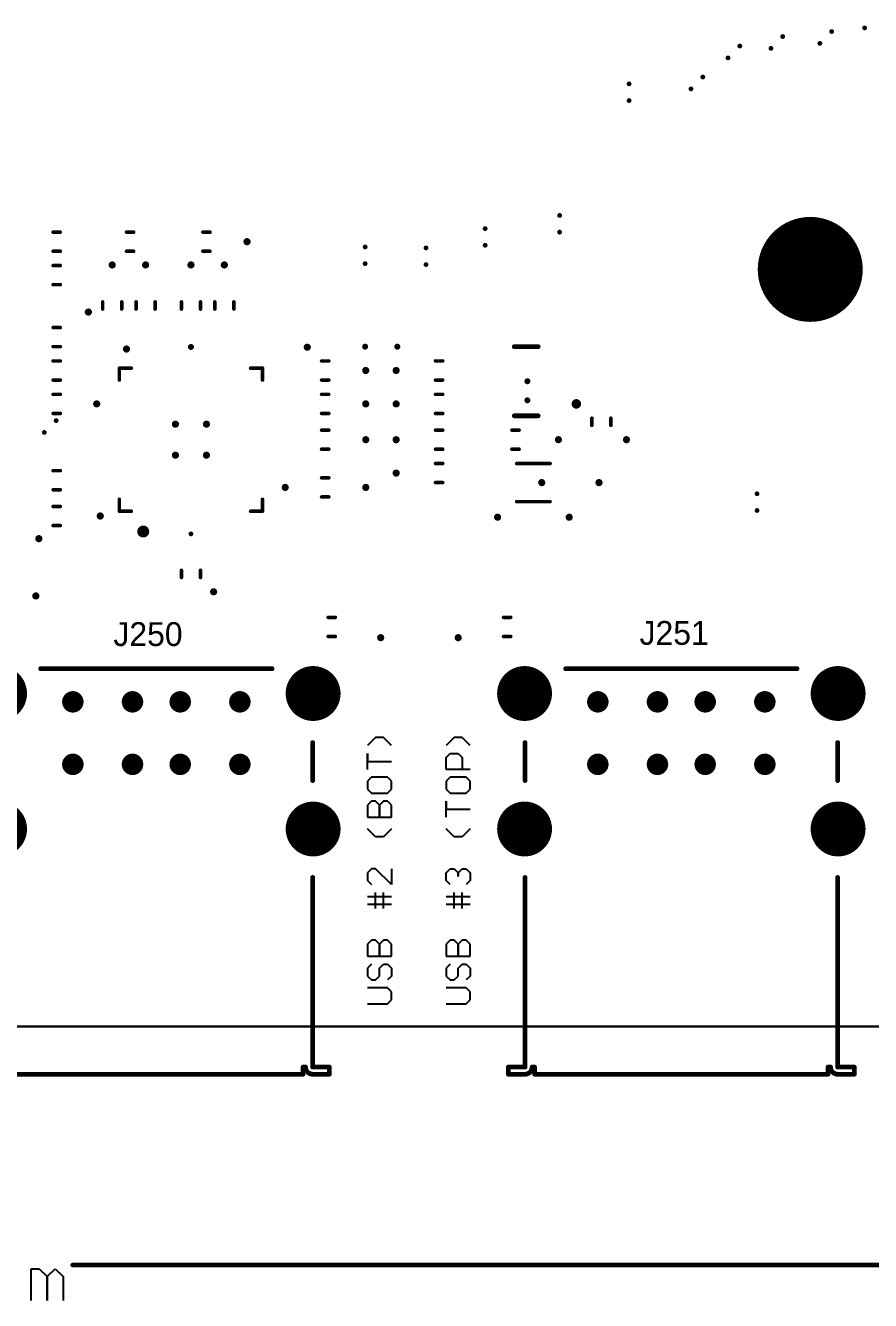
# Model space of a CAD drawing. Extents: x 0 to 113, y -12 to 101.
# Drawn here: x 55.5 to 90.9, y -11.5 to 42 of the extents above; entities that cross this region are included whole.
import ezdxf

# ---------------------------------------------------------------- set-up
doc = ezdxf.new("R2010")
doc.units = 0
doc.layers.get('0').update_dxf_attribs({"linetype": 'CONTINUOUS'})
for name, color, linetype in [('MECHANICAL1', 6, 'CONTINUOUS'), ('MECHANICAL10', 56, 'CONTINUOUS'), ('PADHOLELAYER', 156, 'CONTINUOUS'), ('TOPOVERLAY', 2, 'CONTINUOUS'), ('VIAHOLELAYER', 16, 'CONTINUOUS')]:
    doc.layers.add(name, color=color, linetype=linetype)

# ---------------------------------------------------------------- blocks, each defined once
blk = doc.blocks.new('PKG_SOT23_6_72')
at = {"layer": 'TOPOVERLAY', "const_width": 0.2}
for points in [[(-1.45, 0.5), (-1.45, -0.5)], [(1.45, 0.5), (1.45, -0.5)]]:
    blk.add_lwpolyline(points, dxfattribs=at)
at = {"layer": 'TOPOVERLAY'}
for points, const_width in [([(-1.5, 0.5, 1), (-1.4, 0.5, 1)], 0.1), ([(1.4, 0.5, 1), (1.5, 0.5, 1)], 0.1), ([(-1.5, -0.5, 1), (-1.4, -0.5, 1)], 0.1), ([(1.4, -0.5, 1), (1.5, -0.5, 1)], 0.1), ([(-0.85, -2.1, 1), (-1.05, -2.1, 1)], 0.2), ([(-1.1, -2.1, 1), (-1, -2.1, 1)], 0.1), ([(-0.9, -2.1, 1), (-0.8, -2.1, 1)], 0.1)]:
    blk.add_lwpolyline(points, format="xyb", close=True, dxfattribs=dict(at, const_width=const_width))
blk = doc.blocks.new('RES_0603_R_120')
at = {"layer": 'TOPOVERLAY', "const_width": 0.15}
for points in [[(0.15, 0.4), (-0.15, 0.4)], [(0.15, -0.4), (-0.15, -0.4)]]:
    blk.add_lwpolyline(points, dxfattribs=at)
at = {"layer": 'TOPOVERLAY', "const_width": 0.075}
for points in [[(-0.188, 0.4, 1), (-0.112, 0.4, 1)], [(0.112, 0.4, 1), (0.188, 0.4, 1)], [(-0.188, -0.4, 1), (-0.112, -0.4, 1)], [(0.112, -0.4, 1), (0.188, -0.4, 1)]]:
    blk.add_lwpolyline(points, format="xyb", close=True, dxfattribs=at)
blk = doc.blocks.new('FER_0603_R_150')
at = {"layer": 'TOPOVERLAY', "const_width": 0.15}
for points in [[(-0.15, 0.4), (0.15, 0.4)], [(-0.15, -0.4), (0.15, -0.4)]]:
    blk.add_lwpolyline(points, dxfattribs=at)
at = {"layer": 'TOPOVERLAY', "const_width": 0.075}
for points in [[(-0.188, 0.4, 1), (-0.112, 0.4, 1)], [(0.112, 0.4, 1), (0.188, 0.4, 1)], [(-0.188, -0.4, 1), (-0.112, -0.4, 1)], [(0.112, -0.4, 1), (0.188, -0.4, 1)]]:
    blk.add_lwpolyline(points, format="xyb", close=True, dxfattribs=at)
blk = doc.blocks.new('CAP_0603_R_154')
at = {"layer": 'TOPOVERLAY', "const_width": 0.15}
for points in [[(0.15, 0.4), (-0.15, 0.4)], [(0.15, -0.4), (-0.15, -0.4)]]:
    blk.add_lwpolyline(points, dxfattribs=at)
at = {"layer": 'TOPOVERLAY', "const_width": 0.075}
for points in [[(-0.188, 0.4, 1), (-0.112, 0.4, 1)], [(0.112, 0.4, 1), (0.188, 0.4, 1)], [(-0.188, -0.4, 1), (-0.112, -0.4, 1)], [(0.112, -0.4, 1), (0.188, -0.4, 1)]]:
    blk.add_lwpolyline(points, format="xyb", close=True, dxfattribs=at)
blk = doc.blocks.new('CAP_0603_R_155')
at = {"layer": 'TOPOVERLAY', "const_width": 0.15}
for points in [[(-0.15, 0.4), (0.15, 0.4)], [(-0.15, -0.4), (0.15, -0.4)]]:
    blk.add_lwpolyline(points, dxfattribs=at)
at = {"layer": 'TOPOVERLAY', "const_width": 0.075}
for points in [[(-0.188, 0.4, 1), (-0.112, 0.4, 1)], [(0.112, 0.4, 1), (0.188, 0.4, 1)], [(-0.188, -0.4, 1), (-0.112, -0.4, 1)], [(0.112, -0.4, 1), (0.188, -0.4, 1)]]:
    blk.add_lwpolyline(points, format="xyb", close=True, dxfattribs=at)
blk = doc.blocks.new('CAP_1206_R_159')
at = {"layer": 'TOPOVERLAY', "const_width": 0.15}
for points in [[(0.7, 0.8), (-0.7, 0.8)], [(0.7, -0.8), (-0.7, -0.8)]]:
    blk.add_lwpolyline(points, dxfattribs=at)
at = {"layer": 'TOPOVERLAY', "const_width": 0.075}
for points in [[(-0.738, 0.8, 1), (-0.663, 0.8, 1)], [(0.663, 0.8, 1), (0.738, 0.8, 1)], [(-0.738, -0.8, 1), (-0.663, -0.8, 1)], [(0.663, -0.8, 1), (0.738, -0.8, 1)]]:
    blk.add_lwpolyline(points, format="xyb", close=True, dxfattribs=at)
blk = doc.blocks.new('CAP_0603_R_160')
at = {"layer": 'TOPOVERLAY', "const_width": 0.15}
for points in [[(0.15, 0.4), (-0.15, 0.4)], [(0.15, -0.4), (-0.15, -0.4)]]:
    blk.add_lwpolyline(points, dxfattribs=at)
at = {"layer": 'TOPOVERLAY', "const_width": 0.075}
for points in [[(-0.188, 0.4, 1), (-0.112, 0.4, 1)], [(0.112, 0.4, 1), (0.188, 0.4, 1)], [(-0.188, -0.4, 1), (-0.112, -0.4, 1)], [(0.112, -0.4, 1), (0.188, -0.4, 1)]]:
    blk.add_lwpolyline(points, format="xyb", close=True, dxfattribs=at)
blk = doc.blocks.new('CAP_0603_R_161')
at = {"layer": 'TOPOVERLAY', "const_width": 0.15}
for points in [[(-0.15, 0.4), (0.15, 0.4)], [(-0.15, -0.4), (0.15, -0.4)]]:
    blk.add_lwpolyline(points, dxfattribs=at)
at = {"layer": 'TOPOVERLAY', "const_width": 0.075}
for points in [[(-0.188, 0.4, 1), (-0.112, 0.4, 1)], [(0.112, 0.4, 1), (0.188, 0.4, 1)], [(-0.188, -0.4, 1), (-0.112, -0.4, 1)], [(0.112, -0.4, 1), (0.188, -0.4, 1)]]:
    blk.add_lwpolyline(points, format="xyb", close=True, dxfattribs=at)
blk = doc.blocks.new('CAP_0603_R_174')
at = {"layer": 'TOPOVERLAY', "const_width": 0.15}
for points in [[(-0.15, 0.4), (0.15, 0.4)], [(-0.15, -0.4), (0.15, -0.4)]]:
    blk.add_lwpolyline(points, dxfattribs=at)
at = {"layer": 'TOPOVERLAY', "const_width": 0.075}
for points in [[(-0.188, 0.4, 1), (-0.112, 0.4, 1)], [(0.112, 0.4, 1), (0.188, 0.4, 1)], [(-0.188, -0.4, 1), (-0.112, -0.4, 1)], [(0.112, -0.4, 1), (0.188, -0.4, 1)]]:
    blk.add_lwpolyline(points, format="xyb", close=True, dxfattribs=at)
blk = doc.blocks.new('CAP_0603_R_176')
at = {"layer": 'TOPOVERLAY', "const_width": 0.15}
for points in [[(0.15, 0.4), (-0.15, 0.4)], [(0.15, -0.4), (-0.15, -0.4)]]:
    blk.add_lwpolyline(points, dxfattribs=at)
at = {"layer": 'TOPOVERLAY', "const_width": 0.075}
for points in [[(-0.188, 0.4, 1), (-0.112, 0.4, 1)], [(0.112, 0.4, 1), (0.188, 0.4, 1)], [(-0.188, -0.4, 1), (-0.112, -0.4, 1)], [(0.112, -0.4, 1), (0.188, -0.4, 1)]]:
    blk.add_lwpolyline(points, format="xyb", close=True, dxfattribs=at)
blk = doc.blocks.new('CAP_0603_R_177')
at = {"layer": 'TOPOVERLAY', "const_width": 0.15}
for points in [[(-0.15, 0.4), (0.15, 0.4)], [(-0.15, -0.4), (0.15, -0.4)]]:
    blk.add_lwpolyline(points, dxfattribs=at)
at = {"layer": 'TOPOVERLAY', "const_width": 0.075}
for points in [[(-0.188, 0.4, 1), (-0.112, 0.4, 1)], [(0.112, 0.4, 1), (0.188, 0.4, 1)], [(-0.188, -0.4, 1), (-0.112, -0.4, 1)], [(0.112, -0.4, 1), (0.188, -0.4, 1)]]:
    blk.add_lwpolyline(points, format="xyb", close=True, dxfattribs=at)
blk = doc.blocks.new('CAP_0603_R_178')
at = {"layer": 'TOPOVERLAY', "const_width": 0.15}
for points in [[(-0.15, 0.4), (0.15, 0.4)], [(-0.15, -0.4), (0.15, -0.4)]]:
    blk.add_lwpolyline(points, dxfattribs=at)
at = {"layer": 'TOPOVERLAY', "const_width": 0.075}
for points in [[(-0.188, 0.4, 1), (-0.112, 0.4, 1)], [(0.112, 0.4, 1), (0.188, 0.4, 1)], [(-0.188, -0.4, 1), (-0.112, -0.4, 1)], [(0.112, -0.4, 1), (0.188, -0.4, 1)]]:
    blk.add_lwpolyline(points, format="xyb", close=True, dxfattribs=at)
blk = doc.blocks.new('CAP_0603_R_179')
at = {"layer": 'TOPOVERLAY', "const_width": 0.15}
for points in [[(-0.15, 0.4), (0.15, 0.4)], [(-0.15, -0.4), (0.15, -0.4)]]:
    blk.add_lwpolyline(points, dxfattribs=at)
at = {"layer": 'TOPOVERLAY', "const_width": 0.075}
for points in [[(-0.188, 0.4, 1), (-0.112, 0.4, 1)], [(0.112, 0.4, 1), (0.188, 0.4, 1)], [(-0.188, -0.4, 1), (-0.112, -0.4, 1)], [(0.112, -0.4, 1), (0.188, -0.4, 1)]]:
    blk.add_lwpolyline(points, format="xyb", close=True, dxfattribs=at)
blk = doc.blocks.new('RES_0603_R_189')
at = {"layer": 'TOPOVERLAY', "const_width": 0.15}
for points in [[(0.15, 0.4), (-0.15, 0.4)], [(0.15, -0.4), (-0.15, -0.4)]]:
    blk.add_lwpolyline(points, dxfattribs=at)
at = {"layer": 'TOPOVERLAY', "const_width": 0.075}
for points in [[(-0.188, 0.4, 1), (-0.112, 0.4, 1)], [(0.112, 0.4, 1), (0.187, 0.4, 1)], [(-0.188, -0.4, 1), (-0.112, -0.4, 1)], [(0.112, -0.4, 1), (0.187, -0.4, 1)]]:
    blk.add_lwpolyline(points, format="xyb", close=True, dxfattribs=at)
blk = doc.blocks.new('RES_0603_R_190')
at = {"layer": 'TOPOVERLAY', "const_width": 0.15}
for points in [[(-0.15, 0.4), (0.15, 0.4)], [(-0.15, -0.4), (0.15, -0.4)]]:
    blk.add_lwpolyline(points, dxfattribs=at)
at = {"layer": 'TOPOVERLAY', "const_width": 0.075}
for points in [[(-0.188, 0.4, 1), (-0.112, 0.4, 1)], [(0.112, 0.4, 1), (0.188, 0.4, 1)], [(-0.188, -0.4, 1), (-0.112, -0.4, 1)], [(0.112, -0.4, 1), (0.188, -0.4, 1)]]:
    blk.add_lwpolyline(points, format="xyb", close=True, dxfattribs=at)
blk = doc.blocks.new('RES_0603_R_191')
at = {"layer": 'TOPOVERLAY', "const_width": 0.15}
for points in [[(0.15, 0.4), (-0.15, 0.4)], [(0.15, -0.4), (-0.15, -0.4)]]:
    blk.add_lwpolyline(points, dxfattribs=at)
at = {"layer": 'TOPOVERLAY', "const_width": 0.075}
for points in [[(-0.188, 0.4, 1), (-0.112, 0.4, 1)], [(0.112, 0.4, 1), (0.187, 0.4, 1)], [(-0.188, -0.4, 1), (-0.112, -0.4, 1)], [(0.112, -0.4, 1), (0.187, -0.4, 1)]]:
    blk.add_lwpolyline(points, format="xyb", close=True, dxfattribs=at)
blk = doc.blocks.new('RES_0603_R_192')
at = {"layer": 'TOPOVERLAY', "const_width": 0.15}
for points in [[(0.15, 0.4), (-0.15, 0.4)], [(0.15, -0.4), (-0.15, -0.4)]]:
    blk.add_lwpolyline(points, dxfattribs=at)
at = {"layer": 'TOPOVERLAY', "const_width": 0.075}
for points in [[(-0.187, 0.4, 1), (-0.112, 0.4, 1)], [(0.112, 0.4, 1), (0.188, 0.4, 1)], [(-0.187, -0.4, 1), (-0.112, -0.4, 1)], [(0.112, -0.4, 1), (0.188, -0.4, 1)]]:
    blk.add_lwpolyline(points, format="xyb", close=True, dxfattribs=at)
blk = doc.blocks.new('RES_0603_R_203')
at = {"layer": 'TOPOVERLAY', "const_width": 0.15}
for points in [[(0.15, 0.4), (-0.15, 0.4)], [(0.15, -0.4), (-0.15, -0.4)]]:
    blk.add_lwpolyline(points, dxfattribs=at)
at = {"layer": 'TOPOVERLAY', "const_width": 0.075}
for points in [[(-0.188, 0.4, 1), (-0.112, 0.4, 1)], [(0.112, 0.4, 1), (0.188, 0.4, 1)], [(-0.188, -0.4, 1), (-0.112, -0.4, 1)], [(0.112, -0.4, 1), (0.188, -0.4, 1)]]:
    blk.add_lwpolyline(points, format="xyb", close=True, dxfattribs=at)
blk = doc.blocks.new('RES_0603_R_204')
at = {"layer": 'TOPOVERLAY', "const_width": 0.15}
for points in [[(-0.15, 0.4), (0.15, 0.4)], [(-0.15, -0.4), (0.15, -0.4)]]:
    blk.add_lwpolyline(points, dxfattribs=at)
at = {"layer": 'TOPOVERLAY', "const_width": 0.075}
for points in [[(-0.188, 0.4, 1), (-0.112, 0.4, 1)], [(0.112, 0.4, 1), (0.188, 0.4, 1)], [(-0.188, -0.4, 1), (-0.112, -0.4, 1)], [(0.112, -0.4, 1), (0.188, -0.4, 1)]]:
    blk.add_lwpolyline(points, format="xyb", close=True, dxfattribs=at)
blk = doc.blocks.new('CAP_0603_R_224')
at = {"layer": 'TOPOVERLAY', "const_width": 0.15}
for points in [[(0.15, 0.4), (-0.15, 0.4)], [(0.15, -0.4), (-0.15, -0.4)]]:
    blk.add_lwpolyline(points, dxfattribs=at)
at = {"layer": 'TOPOVERLAY', "const_width": 0.075}
for points in [[(-0.188, 0.4, 1), (-0.112, 0.4, 1)], [(0.112, 0.4, 1), (0.187, 0.4, 1)], [(-0.188, -0.4, 1), (-0.112, -0.4, 1)], [(0.112, -0.4, 1), (0.187, -0.4, 1)]]:
    blk.add_lwpolyline(points, format="xyb", close=True, dxfattribs=at)
blk = doc.blocks.new('CAP_0603_R_225')
at = {"layer": 'TOPOVERLAY', "const_width": 0.15}
for points in [[(0.15, 0.4), (-0.15, 0.4)], [(0.15, -0.4), (-0.15, -0.4)]]:
    blk.add_lwpolyline(points, dxfattribs=at)
at = {"layer": 'TOPOVERLAY', "const_width": 0.075}
for points in [[(-0.188, 0.4, 1), (-0.112, 0.4, 1)], [(0.112, 0.4, 1), (0.188, 0.4, 1)], [(-0.188, -0.4, 1), (-0.112, -0.4, 1)], [(0.112, -0.4, 1), (0.188, -0.4, 1)]]:
    blk.add_lwpolyline(points, format="xyb", close=True, dxfattribs=at)
blk = doc.blocks.new('CAP_0603_R_226')
at = {"layer": 'TOPOVERLAY', "const_width": 0.15}
for points in [[(-0.15, 0.4), (0.15, 0.4)], [(-0.15, -0.4), (0.15, -0.4)]]:
    blk.add_lwpolyline(points, dxfattribs=at)
at = {"layer": 'TOPOVERLAY', "const_width": 0.075}
for points in [[(-0.188, 0.4, 1), (-0.112, 0.4, 1)], [(0.112, 0.4, 1), (0.188, 0.4, 1)], [(-0.188, -0.4, 1), (-0.112, -0.4, 1)], [(0.112, -0.4, 1), (0.188, -0.4, 1)]]:
    blk.add_lwpolyline(points, format="xyb", close=True, dxfattribs=at)
blk = doc.blocks.new('CAP_0603_R_227')
at = {"layer": 'TOPOVERLAY', "const_width": 0.15}
for points in [[(-0.15, 0.4), (0.15, 0.4)], [(-0.15, -0.4), (0.15, -0.4)]]:
    blk.add_lwpolyline(points, dxfattribs=at)
at = {"layer": 'TOPOVERLAY', "const_width": 0.075}
for points in [[(-0.188, 0.4, 1), (-0.112, 0.4, 1)], [(0.112, 0.4, 1), (0.188, 0.4, 1)], [(-0.188, -0.4, 1), (-0.112, -0.4, 1)], [(0.112, -0.4, 1), (0.188, -0.4, 1)]]:
    blk.add_lwpolyline(points, format="xyb", close=True, dxfattribs=at)
blk = doc.blocks.new('CAP_0603_R_228')
at = {"layer": 'TOPOVERLAY', "const_width": 0.15}
for points in [[(-0.15, 0.4), (0.15, 0.4)], [(-0.15, -0.4), (0.15, -0.4)]]:
    blk.add_lwpolyline(points, dxfattribs=at)
at = {"layer": 'TOPOVERLAY', "const_width": 0.075}
for points in [[(-0.188, 0.4, 1), (-0.112, 0.4, 1)], [(0.112, 0.4, 1), (0.188, 0.4, 1)], [(-0.188, -0.4, 1), (-0.112, -0.4, 1)], [(0.112, -0.4, 1), (0.188, -0.4, 1)]]:
    blk.add_lwpolyline(points, format="xyb", close=True, dxfattribs=at)
blk = doc.blocks.new('CAP_0603_R_229')
at = {"layer": 'TOPOVERLAY', "const_width": 0.15}
for points in [[(0.15, 0.4), (-0.15, 0.4)], [(0.15, -0.4), (-0.15, -0.4)]]:
    blk.add_lwpolyline(points, dxfattribs=at)
at = {"layer": 'TOPOVERLAY', "const_width": 0.075}
for points in [[(-0.188, 0.4, 1), (-0.112, 0.4, 1)], [(0.112, 0.4, 1), (0.188, 0.4, 1)], [(-0.188, -0.4, 1), (-0.112, -0.4, 1)], [(0.112, -0.4, 1), (0.188, -0.4, 1)]]:
    blk.add_lwpolyline(points, format="xyb", close=True, dxfattribs=at)
blk = doc.blocks.new('CAP_0603_R_230')
at = {"layer": 'TOPOVERLAY', "const_width": 0.15}
for points in [[(-0.15, 0.4), (0.15, 0.4)], [(-0.15, -0.4), (0.15, -0.4)]]:
    blk.add_lwpolyline(points, dxfattribs=at)
at = {"layer": 'TOPOVERLAY', "const_width": 0.075}
for points in [[(-0.188, 0.4, 1), (-0.112, 0.4, 1)], [(0.112, 0.4, 1), (0.188, 0.4, 1)], [(-0.188, -0.4, 1), (-0.112, -0.4, 1)], [(0.112, -0.4, 1), (0.188, -0.4, 1)]]:
    blk.add_lwpolyline(points, format="xyb", close=True, dxfattribs=at)
blk = doc.blocks.new('CAP_0603_R_232')
at = {"layer": 'TOPOVERLAY', "const_width": 0.15}
for points in [[(0.15, 0.4), (-0.15, 0.4)], [(0.15, -0.4), (-0.15, -0.4)]]:
    blk.add_lwpolyline(points, dxfattribs=at)
at = {"layer": 'TOPOVERLAY', "const_width": 0.075}
for points in [[(-0.188, 0.4, 1), (-0.112, 0.4, 1)], [(0.112, 0.4, 1), (0.188, 0.4, 1)], [(-0.188, -0.4, 1), (-0.112, -0.4, 1)], [(0.112, -0.4, 1), (0.188, -0.4, 1)]]:
    blk.add_lwpolyline(points, format="xyb", close=True, dxfattribs=at)
blk = doc.blocks.new('CAP_0603_R_233')
at = {"layer": 'TOPOVERLAY', "const_width": 0.15}
for points in [[(0.15, 0.4), (-0.15, 0.4)], [(0.15, -0.4), (-0.15, -0.4)]]:
    blk.add_lwpolyline(points, dxfattribs=at)
at = {"layer": 'TOPOVERLAY', "const_width": 0.075}
for points in [[(-0.188, 0.4, 1), (-0.112, 0.4, 1)], [(0.112, 0.4, 1), (0.188, 0.4, 1)], [(-0.188, -0.4, 1), (-0.112, -0.4, 1)], [(0.112, -0.4, 1), (0.188, -0.4, 1)]]:
    blk.add_lwpolyline(points, format="xyb", close=True, dxfattribs=at)
blk = doc.blocks.new('PCB_WRT_9774025360_255')
at = {"layer": 'PADHOLELAYER', "const_width": 2.2}
blk.add_lwpolyline([(-1.1, 0, 1), (1.1, 0, 1)], format="xyb", close=True, dxfattribs=at)
blk = doc.blocks.new('CON_USB_TYPE_A_2X_269')
at = {"layer": 'PADHOLELAYER'}
for points, const_width in [([(-7.145, 7.46, 1), (-5.995, 7.46, 1)], 1.15), ([(5.995, 7.46, 1), (7.145, 7.46, 1)], 1.15), ([(-3.725, 7.11, 1), (-3.275, 7.11, 1)], 0.45), ([(-1.225, 7.11, 1), (-0.775, 7.11, 1)], 0.45), ([(0.775, 7.11, 1), (1.225, 7.11, 1)], 0.45), ([(3.275, 7.11, 1), (3.725, 7.11, 1)], 0.45), ([(-3.725, 4.49, 1), (-3.275, 4.49, 1)], 0.45), ([(-1.225, 4.49, 1), (-0.775, 4.49, 1)], 0.45), ([(0.775, 4.49, 1), (1.225, 4.49, 1)], 0.45), ([(3.275, 4.49, 1), (3.725, 4.49, 1)], 0.45), ([(-7.145, 1.78, 1), (-5.995, 1.78, 1)], 1.15), ([(5.995, 1.78, 1), (7.145, 1.78, 1)], 1.15)]:
    blk.add_lwpolyline(points, format="xyb", close=True, dxfattribs=dict(at, const_width=const_width))
at = {"layer": 'TOPOVERLAY', "const_width": 0.2}
for points in [[(-4.85, 8.5), (4.85, 8.5)], [(-6.55, 3.81), (-6.55, 5.4)], [(6.55, 3.81), (6.55, 5.4)], [(-6.55, -8.2), (-6.55, -0.25)], [(6.55, -8.2), (6.55, -0.25)], [(-7.25, -8.5), (-7.25, -8.2)], [(-7.25, -8.2), (-6.55, -8.2)], [(-7.25, -8.5), (-6.56, -8.5)], [(-6.25, -8.2), (-6.15, -8.2)], [(-6.15, -8.2), (-6.15, -8.5)], [(-6.15, -8.5), (6.15, -8.5)], [(6.15, -8.5), (6.15, -8.2)], [(6.15, -8.2), (6.25, -8.2)], [(6.55, -8.2), (7.25, -8.2)], [(6.56, -8.5), (7.25, -8.5)], [(7.25, -8.5), (7.25, -8.2)]]:
    blk.add_lwpolyline(points, dxfattribs=at)
at = {"layer": 'TOPOVERLAY', "const_width": 0.1}
for points in [[(-4.9, 8.5, 1), (-4.8, 8.5, 1)], [(4.8, 8.5, 1), (4.9, 8.5, 1)], [(-6.6, 5.4, 1), (-6.5, 5.4, 1)], [(6.5, 5.4, 1), (6.6, 5.4, 1)], [(-6.6, 3.81, 1), (-6.5, 3.81, 1)], [(6.5, 3.81, 1), (6.6, 3.81, 1)], [(-6.6, -0.25, 1), (-6.5, -0.25, 1)], [(6.5, -0.25, 1), (6.6, -0.25, 1)], [(-7.3, -8.2, 1), (-7.2, -8.2, 1)], [(-7.3, -8.2, 1), (-7.2, -8.2, 1)], [(-7.3, -8.5, 1), (-7.2, -8.5, 1)], [(-7.3, -8.5, 1), (-7.2, -8.5, 1)], [(-6.61, -8.5, 1), (-6.51, -8.5, 1)], [(-6.61, -8.5, 1), (-6.51, -8.5, 1)], [(-6.6, -8.2, 1), (-6.5, -8.2, 1)], [(-6.6, -8.2, 1), (-6.5, -8.2, 1)], [(-6.3, -8.2, 1), (-6.2, -8.2, 1)], [(-6.3, -8.2, 1), (-6.2, -8.2, 1)], [(-6.2, -8.2, 1), (-6.1, -8.2, 1)], [(-6.2, -8.2, 1), (-6.1, -8.2, 1)], [(-6.2, -8.5, 1), (-6.1, -8.5, 1)], [(-6.2, -8.5, 1), (-6.1, -8.5, 1)], [(6.1, -8.2, 1), (6.2, -8.2, 1)], [(6.1, -8.2, 1), (6.2, -8.2, 1)], [(6.1, -8.5, 1), (6.2, -8.5, 1)], [(6.1, -8.5, 1), (6.2, -8.5, 1)], [(6.2, -8.2, 1), (6.3, -8.2, 1)], [(6.2, -8.2, 1), (6.3, -8.2, 1)], [(6.5, -8.2, 1), (6.6, -8.2, 1)], [(6.5, -8.2, 1), (6.6, -8.2, 1)], [(6.51, -8.5, 1), (6.61, -8.5, 1)], [(6.51, -8.5, 1), (6.61, -8.5, 1)], [(7.2, -8.2, 1), (7.3, -8.2, 1)], [(7.2, -8.2, 1), (7.3, -8.2, 1)], [(7.2, -8.5, 1), (7.3, -8.5, 1)], [(7.2, -8.5, 1), (7.3, -8.5, 1)]]:
    blk.add_lwpolyline(points, format="xyb", close=True, dxfattribs=at)
at = {"layer": 'TOPOVERLAY', "const_width": 0.2}
for points in [[(-6.25, -8.2, -0.424007), (-6.56, -8.5)], [(6.56, -8.5, -0.424007), (6.25, -8.2)]]:
    blk.add_lwpolyline(points, format="xyb", dxfattribs=at)
blk = doc.blocks.new('CON_USB_TYPE_A_2X_270')
at = {"layer": 'PADHOLELAYER'}
for points, const_width in [([(-7.145, 7.46, 1), (-5.995, 7.46, 1)], 1.15), ([(5.995, 7.46, 1), (7.145, 7.46, 1)], 1.15), ([(-3.725, 7.11, 1), (-3.275, 7.11, 1)], 0.45), ([(-1.225, 7.11, 1), (-0.775, 7.11, 1)], 0.45), ([(0.775, 7.11, 1), (1.225, 7.11, 1)], 0.45), ([(3.275, 7.11, 1), (3.725, 7.11, 1)], 0.45), ([(-3.725, 4.49, 1), (-3.275, 4.49, 1)], 0.45), ([(-1.225, 4.49, 1), (-0.775, 4.49, 1)], 0.45), ([(0.775, 4.49, 1), (1.225, 4.49, 1)], 0.45), ([(3.275, 4.49, 1), (3.725, 4.49, 1)], 0.45), ([(-7.145, 1.78, 1), (-5.995, 1.78, 1)], 1.15), ([(5.995, 1.78, 1), (7.145, 1.78, 1)], 1.15)]:
    blk.add_lwpolyline(points, format="xyb", close=True, dxfattribs=dict(at, const_width=const_width))
at = {"layer": 'TOPOVERLAY', "const_width": 0.2}
for points in [[(-4.85, 8.5), (4.85, 8.5)], [(-6.55, 3.81), (-6.55, 5.4)], [(6.55, 3.81), (6.55, 5.4)], [(-6.55, -8.2), (-6.55, -0.25)], [(6.55, -8.2), (6.55, -0.25)], [(-7.25, -8.5), (-7.25, -8.2)], [(-7.25, -8.2), (-6.55, -8.2)], [(-7.25, -8.5), (-6.56, -8.5)], [(-6.25, -8.2), (-6.15, -8.2)], [(-6.15, -8.2), (-6.15, -8.5)], [(-6.15, -8.5), (6.15, -8.5)], [(6.15, -8.5), (6.15, -8.2)], [(6.15, -8.2), (6.25, -8.2)], [(6.55, -8.2), (7.25, -8.2)], [(6.56, -8.5), (7.25, -8.5)], [(7.25, -8.5), (7.25, -8.2)]]:
    blk.add_lwpolyline(points, dxfattribs=at)
at = {"layer": 'TOPOVERLAY', "const_width": 0.1}
for points in [[(-4.9, 8.5, 1), (-4.8, 8.5, 1)], [(4.8, 8.5, 1), (4.9, 8.5, 1)], [(-6.6, 5.4, 1), (-6.5, 5.4, 1)], [(6.5, 5.4, 1), (6.6, 5.4, 1)], [(-6.6, 3.81, 1), (-6.5, 3.81, 1)], [(6.5, 3.81, 1), (6.6, 3.81, 1)], [(-6.6, -0.25, 1), (-6.5, -0.25, 1)], [(6.5, -0.25, 1), (6.6, -0.25, 1)], [(-7.3, -8.2, 1), (-7.2, -8.2, 1)], [(-7.3, -8.2, 1), (-7.2, -8.2, 1)], [(-7.3, -8.5, 1), (-7.2, -8.5, 1)], [(-7.3, -8.5, 1), (-7.2, -8.5, 1)], [(-6.61, -8.5, 1), (-6.51, -8.5, 1)], [(-6.61, -8.5, 1), (-6.51, -8.5, 1)], [(-6.6, -8.2, 1), (-6.5, -8.2, 1)], [(-6.6, -8.2, 1), (-6.5, -8.2, 1)], [(-6.3, -8.2, 1), (-6.2, -8.2, 1)], [(-6.3, -8.2, 1), (-6.2, -8.2, 1)], [(-6.2, -8.2, 1), (-6.1, -8.2, 1)], [(-6.2, -8.2, 1), (-6.1, -8.2, 1)], [(-6.2, -8.5, 1), (-6.1, -8.5, 1)], [(-6.2, -8.5, 1), (-6.1, -8.5, 1)], [(6.1, -8.2, 1), (6.2, -8.2, 1)], [(6.1, -8.2, 1), (6.2, -8.2, 1)], [(6.1, -8.5, 1), (6.2, -8.5, 1)], [(6.1, -8.5, 1), (6.2, -8.5, 1)], [(6.2, -8.2, 1), (6.3, -8.2, 1)], [(6.2, -8.2, 1), (6.3, -8.2, 1)], [(6.5, -8.2, 1), (6.6, -8.2, 1)], [(6.5, -8.2, 1), (6.6, -8.2, 1)], [(6.51, -8.5, 1), (6.61, -8.5, 1)], [(6.51, -8.5, 1), (6.61, -8.5, 1)], [(7.2, -8.2, 1), (7.3, -8.2, 1)], [(7.2, -8.2, 1), (7.3, -8.2, 1)], [(7.2, -8.5, 1), (7.3, -8.5, 1)], [(7.2, -8.5, 1), (7.3, -8.5, 1)]]:
    blk.add_lwpolyline(points, format="xyb", close=True, dxfattribs=at)
at = {"layer": 'TOPOVERLAY', "const_width": 0.2}
for points in [[(-6.25, -8.2, -0.424007), (-6.56, -8.5)], [(6.56, -8.5, -0.424007), (6.25, -8.2)]]:
    blk.add_lwpolyline(points, format="xyb", dxfattribs=at)
blk = doc.blocks.new('ICC_QFN36_600X600X100_P50_')
at = {"layer": 'TOPOVERLAY', "const_width": 0.15}
for points in [[(-3, 3), (-2.5, 3)], [(-3, 2.5), (-3, 3)], [(2.5, 3), (3, 3)], [(3, 2.5), (3, 3)], [(-3, -3), (-3, -2.5)], [(3, -3), (3, -2.5)], [(-3, -3), (-2.5, -3)], [(2.5, -3), (3, -3)]]:
    blk.add_lwpolyline(points, dxfattribs=at)
at = {"layer": 'TOPOVERLAY'}
for points, const_width in [([(-3.037, 3, 1), (-2.962, 3, 1)], 0.075), ([(-3.037, 3, 1), (-2.962, 3, 1)], 0.075), ([(-2.538, 3, 1), (-2.462, 3, 1)], 0.075), ([(2.462, 3, 1), (2.538, 3, 1)], 0.075), ([(2.962, 3, 1), (3.037, 3, 1)], 0.075), ([(2.962, 3, 1), (3.037, 3, 1)], 0.075), ([(-3.037, 2.5, 1), (-2.962, 2.5, 1)], 0.075), ([(2.962, 2.5, 1), (3.037, 2.5, 1)], 0.075), ([(-3.037, -2.5, 1), (-2.962, -2.5, 1)], 0.075), ([(2.962, -2.5, 1), (3.037, -2.5, 1)], 0.075), ([(-3.037, -3, 1), (-2.962, -3, 1)], 0.075), ([(-3.037, -3, 1), (-2.962, -3, 1)], 0.075), ([(-2.538, -3, 1), (-2.462, -3, 1)], 0.075), ([(2.462, -3, 1), (2.538, -3, 1)], 0.075), ([(2.962, -3, 1), (3.037, -3, 1)], 0.075), ([(2.962, -3, 1), (3.037, -3, 1)], 0.075), ([(-1.875, -3.85, 1), (-2.125, -3.85, 1)], 0.25), ([(-2.188, -3.85, 1), (-2.063, -3.85, 1)], 0.125), ([(-1.937, -3.85, 1), (-1.813, -3.85, 1)], 0.125)]:
    blk.add_lwpolyline(points, format="xyb", close=True, dxfattribs=dict(at, const_width=const_width))

msp = doc.modelspace()

# ---------------------------------------------------------------- linework, layer by layer
at = {"layer": 'MECHANICAL1', "const_width": 0.1}
msp.add_lwpolyline([(3, 0), (97, 0)], dxfattribs=at)
at = {"layer": 'MECHANICAL10'}
for p, q in [((55.758, -11.485), (55.758, -10.152)), ((55.758, -10.152), (56.092, -10.152)), ((56.092, -10.152), (56.425, -10.486)), ((56.425, -10.486), (56.758, -10.152)), ((56.758, -10.152), (57.091, -10.486)), ((56.425, -10.486), (56.425, -11.485)), ((56.425, -11.485), (56.425, -10.486)), ((57.091, -10.486), (57.091, -11.485))]:
    msp.add_line(p, q, dxfattribs=at)
at = {"layer": 'MECHANICAL10', "const_width": 0.2}
msp.add_lwpolyline([(57.498, -10), (100, -10)], dxfattribs=at)
at = {"layer": 'MECHANICAL10', "const_width": 0.1}
msp.add_lwpolyline([(57.448, -10, 1), (57.548, -10, 1)], format="xyb", close=True, dxfattribs=at)
at = {"layer": 'TOPOVERLAY'}
for p, q in [((70.183, 12.113), (69.85, 11.78)), ((70.517, 12.113), (70.183, 12.113)), ((70.85, 11.78), (70.517, 12.113)), ((73.483, 12.113), (73.15, 11.78)), ((73.817, 12.113), (73.483, 12.113)), ((74.15, 11.78), (73.817, 12.113)), ((69.85, 10.78), (69.85, 11.447)), ((69.85, 11.447), (69.85, 11.113)), ((73.15, 11.28), (73.317, 11.447)), ((73.15, 10.78), (73.15, 11.28)), ((73.317, 11.447), (73.65, 11.447)), ((73.65, 11.447), (73.817, 11.28)), ((73.817, 11.28), (73.817, 10.78)), ((69.85, 11.113), (70.85, 11.113)), ((74.15, 10.78), (73.15, 10.78)), ((70.017, 10.447), (69.85, 10.28)), ((69.85, 10.28), (69.85, 9.947)), ((70.683, 10.447), (70.017, 10.447)), ((70.85, 10.28), (70.683, 10.447)), ((70.85, 9.947), (70.85, 10.28)), ((73.317, 10.447), (73.15, 10.28)), ((73.15, 10.28), (73.15, 9.947)), ((73.983, 10.447), (73.317, 10.447)), ((74.15, 10.28), (73.983, 10.447)), ((74.15, 9.947), (74.15, 10.28)), ((69.85, 9.947), (70.017, 9.78)), ((70.017, 9.78), (70.683, 9.78)), ((70.683, 9.78), (70.85, 9.947)), ((73.15, 9.947), (73.317, 9.78)), ((73.317, 9.78), (73.983, 9.78)), ((73.983, 9.78), (74.15, 9.947)), ((70.017, 9.447), (69.85, 9.281)), ((69.85, 9.281), (69.85, 8.781)), ((70.183, 9.447), (70.017, 9.447)), ((70.35, 9.281), (70.183, 9.447)), ((70.517, 9.447), (70.35, 9.281)), ((70.35, 9.281), (70.35, 8.781)), ((70.35, 8.781), (70.35, 9.281)), ((70.683, 9.447), (70.517, 9.447)), ((70.85, 9.281), (70.683, 9.447)), ((70.85, 8.781), (70.85, 9.281)), ((73.15, 8.781), (73.15, 9.447)), ((73.15, 9.447), (73.15, 9.114)), ((73.15, 9.114), (74.15, 9.114)), ((69.85, 8.781), (70.85, 8.781)), ((70.183, 7.948), (69.85, 8.281)), ((70.85, 8.281), (70.517, 7.948)), ((73.483, 7.948), (73.15, 8.281)), ((74.15, 8.281), (73.817, 7.948)), ((70.517, 7.948), (70.183, 7.948)), ((73.817, 7.948), (73.483, 7.948)), ((70.017, 6.615), (69.85, 6.448)), ((69.85, 6.448), (69.85, 6.115)), ((70.183, 6.615), (70.017, 6.615)), ((70.85, 5.948), (70.183, 6.615)), ((70.85, 6.615), (70.85, 5.948)), ((73.15, 6.448), (73.317, 6.615)), ((73.15, 6.115), (73.15, 6.448)), ((73.317, 6.615), (73.483, 6.615)), ((73.483, 6.615), (73.65, 6.448)), ((73.65, 6.448), (73.817, 6.615)), ((73.65, 6.448), (73.65, 6.282)), ((73.65, 6.282), (73.65, 6.448)), ((73.817, 6.615), (73.983, 6.615)), ((73.983, 6.615), (74.15, 6.448)), ((74.15, 6.448), (74.15, 6.115)), ((69.85, 6.115), (70.017, 5.948)), ((73.317, 5.948), (73.15, 6.115)), ((74.15, 6.115), (73.983, 5.948)), ((69.85, 5.449), (70.85, 5.449)), ((70.183, 5.449), (70.183, 5.615)), ((70.183, 4.949), (70.183, 5.449)), ((70.517, 4.949), (70.517, 5.615)), ((73.15, 5.449), (74.15, 5.449)), ((73.483, 5.449), (73.483, 5.615)), ((73.483, 4.949), (73.483, 5.449)), ((73.817, 4.949), (73.817, 5.615)), ((70.85, 5.115), (69.85, 5.115)), ((74.15, 5.115), (73.15, 5.115)), ((70.017, 3.616), (69.85, 3.449)), ((69.85, 3.449), (69.85, 2.949)), ((70.183, 3.616), (70.017, 3.616)), ((70.35, 3.449), (70.183, 3.616)), ((70.517, 3.616), (70.35, 3.449)), ((70.35, 3.449), (70.35, 2.949)), ((70.35, 2.949), (70.35, 3.449)), ((70.683, 3.616), (70.517, 3.616)), ((70.85, 3.449), (70.683, 3.616)), ((70.85, 2.949), (70.85, 3.449)), ((73.317, 3.616), (73.15, 3.449)), ((73.15, 3.449), (73.15, 2.949)), ((73.483, 3.616), (73.317, 3.616)), ((73.65, 3.449), (73.483, 3.616)), ((73.817, 3.616), (73.65, 3.449)), ((73.65, 3.449), (73.65, 2.949)), ((73.65, 2.949), (73.65, 3.449)), ((73.983, 3.616), (73.817, 3.616)), ((74.15, 3.449), (73.983, 3.616)), ((74.15, 2.949), (74.15, 3.449)), ((69.85, 2.949), (70.85, 2.949)), ((73.15, 2.949), (74.15, 2.949)), ((70.017, 2.616), (69.85, 2.45)), ((69.85, 2.45), (69.85, 2.116)), ((70.35, 2.45), (70.517, 2.616)), ((70.35, 2.116), (70.35, 2.45)), ((70.517, 2.616), (70.683, 2.616)), ((70.683, 2.616), (70.85, 2.45)), ((70.85, 2.45), (70.85, 2.116)), ((73.317, 2.616), (73.15, 2.45)), ((73.15, 2.45), (73.15, 2.116)), ((73.65, 2.45), (73.817, 2.616)), ((73.65, 2.116), (73.65, 2.45)), ((73.817, 2.616), (73.983, 2.616)), ((73.983, 2.616), (74.15, 2.45)), ((74.15, 2.45), (74.15, 2.116)), ((69.85, 2.116), (70.017, 1.95)), ((70.683, 1.616), (69.85, 1.616)), ((70.017, 1.95), (70.183, 1.95)), ((70.183, 1.95), (70.35, 2.116)), ((70.85, 2.116), (70.683, 1.95)), ((70.85, 1.45), (70.683, 1.616)), ((73.15, 2.116), (73.317, 1.95)), ((73.983, 1.616), (73.15, 1.616)), ((73.317, 1.95), (73.483, 1.95)), ((73.483, 1.95), (73.65, 2.116)), ((74.15, 2.116), (73.983, 1.95)), ((74.15, 1.45), (73.983, 1.616)), ((70.683, 0.95), (70.85, 1.117)), ((70.85, 1.117), (70.85, 1.45)), ((73.983, 0.95), (74.15, 1.117)), ((74.15, 1.117), (74.15, 1.45)), ((69.85, 0.95), (70.683, 0.95)), ((73.15, 0.95), (73.983, 0.95))]:
    msp.add_line(p, q, dxfattribs=at)
at = {"layer": 'VIAHOLELAYER'}
for points, const_width in [([(89.25, 41.708, 1), (89.35, 41.708, 1)], 0.1), ([(90.63, 41.862, 1), (90.73, 41.862, 1)], 0.1), ([(85.4, 41.1, 1), (85.5, 41.1, 1)], 0.1), ([(87.2, 41.5, 1), (87.3, 41.5, 1)], 0.1), ([(88.755, 41.213, 1), (88.855, 41.213, 1)], 0.1), ([(84.905, 40.605, 1), (85.005, 40.605, 1)], 0.1), ([(86.705, 41.005, 1), (86.805, 41.005, 1)], 0.1), ([(80.762, 39.517, 1), (80.862, 39.517, 1)], 0.1), ([(83.85, 39.8, 1), (83.95, 39.8, 1)], 0.1), ([(83.355, 39.305, 1), (83.455, 39.305, 1)], 0.1), ([(80.762, 38.817, 1), (80.862, 38.817, 1)], 0.1), ([(77.85, 34, 1), (77.95, 34, 1)], 0.1), ([(74.73, 33.45, 1), (74.83, 33.45, 1)], 0.1), ([(77.85, 33.3, 1), (77.95, 33.3, 1)], 0.1), ([(64.725, 32.9, 1), (64.875, 32.9, 1)], 0.15), ([(69.7, 32.68, 1), (69.8, 32.68, 1)], 0.1), ([(72.25, 32.64, 1), (72.35, 32.64, 1)], 0.1), ([(74.73, 32.75, 1), (74.83, 32.75, 1)], 0.1), ([(59.075, 31.925, 1), (59.225, 31.925, 1)], 0.15), ([(60.475, 31.925, 1), (60.625, 31.925, 1)], 0.15), ([(62.375, 31.925, 1), (62.525, 31.925, 1)], 0.15), ([(63.775, 31.925, 1), (63.925, 31.925, 1)], 0.15), ([(69.7, 31.98, 1), (69.8, 31.98, 1)], 0.1), ([(72.25, 31.94, 1), (72.35, 31.94, 1)], 0.1), ([(58.075, 29.95, 1), (58.225, 29.95, 1)], 0.15), ([(59.675, 28.4, 1), (59.825, 28.4, 1)], 0.15), ([(62.387, 28.488, 1), (62.512, 28.488, 1)], 0.125), ([(67.25, 28.475, 1), (67.4, 28.475, 1)], 0.15), ([(69.688, 28.5, 1), (69.812, 28.5, 1)], 0.125), ([(71.037, 28.5, 1), (71.162, 28.5, 1)], 0.125), ([(69.7, 27.5, 1), (69.85, 27.5, 1)], 0.15), ([(70.975, 27.5, 1), (71.125, 27.5, 1)], 0.15), ([(76.488, 27.05, 1), (76.612, 27.05, 1)], 0.125), ([(58.425, 26.1, 1), (58.575, 26.1, 1)], 0.15), ([(69.7, 26.1, 1), (69.85, 26.1, 1)], 0.15), ([(70.975, 26.1, 1), (71.125, 26.1, 1)], 0.15), ([(76.488, 26.25, 1), (76.612, 26.25, 1)], 0.125), ([(56.75, 25.4, 1), (56.85, 25.4, 1)], 0.1), ([(61.725, 25.25, 1), (61.875, 25.25, 1)], 0.15), ([(63.025, 25.25, 1), (63.175, 25.25, 1)], 0.15), ([(56.255, 24.905, 1), (56.355, 24.905, 1)], 0.1), ([(69.7, 24.6, 1), (69.85, 24.6, 1)], 0.15), ([(70.975, 24.6, 1), (71.125, 24.6, 1)], 0.15), ([(77.775, 24.6, 1), (77.925, 24.6, 1)], 0.15), ([(80.625, 24.6, 1), (80.775, 24.6, 1)], 0.15), ([(61.725, 23.95, 1), (61.875, 23.95, 1)], 0.15), ([(63.025, 23.95, 1), (63.175, 23.95, 1)], 0.15), ([(70.975, 23.2, 1), (71.125, 23.2, 1)], 0.15), ([(66.325, 22.6, 1), (66.475, 22.6, 1)], 0.15), ([(69.7, 22.6, 1), (69.85, 22.6, 1)], 0.15), ([(77.075, 22.8, 1), (77.225, 22.8, 1)], 0.15), ([(79.475, 22.8, 1), (79.625, 22.8, 1)], 0.15), ([(86.124, 22.332, 1), (86.224, 22.332, 1)], 0.1), ([(58.575, 21.4, 1), (58.725, 21.4, 1)], 0.15), ([(75.225, 21.35, 1), (75.375, 21.35, 1)], 0.15), ([(78.225, 21.35, 1), (78.375, 21.35, 1)], 0.15), ([(86.124, 21.632, 1), (86.224, 21.632, 1)], 0.1), ([(56, 20.45, 1), (56.15, 20.45, 1)], 0.15), ([(62.4, 20.65, 1), (62.5, 20.65, 1)], 0.1), ([(55.875, 18.05, 1), (56.025, 18.05, 1)], 0.15), ([(63.325, 18.225, 1), (63.475, 18.225, 1)], 0.15), ([(70.325, 16.3, 1), (70.475, 16.3, 1)], 0.15), ([(73.575, 16.3, 1), (73.725, 16.3, 1)], 0.15)]:
    msp.add_lwpolyline(points, format="xyb", close=True, dxfattribs=dict(at, const_width=const_width))

# ---------------------------------------------------------------- block references
for name, p, rotation in [('PCB_WRT_9774025360_255', (88.402, 31.738), 360), ('RES_0603_R_203', (56.825, 32.9), 180), ('RES_0603_R_192', (63.1, 32.9), 180), ('RES_0603_R_120', (56.825, 31.5), 180), ('RES_0603_R_189', (59.15, 30.225), 270), ('CAP_0603_R_224', (60.55, 30.225), 270), ('CAP_0603_R_233', (62.45, 30.225), 270), ('RES_0603_R_191', (63.85, 30.225), 270), ('FER_0603_R_150', (56.825, 28.9), 360), ('PKG_SOT23_6_72', (76.5, 27.05), 90), ('CAP_0603_R_155', (56.825, 27.5), 360), ('CAP_0603_R_154', (68.075, 27.5), 180), ('RES_0603_R_204', (72.85, 27.5), 360), ('ICC_QFN36_600X600X100_P50_', (62.45, 24.6), 360), ('CAP_0603_R_230', (56.825, 26.1), 360), ('CAP_0603_R_232', (68.075, 26.1), 180), ('CAP_0603_R_179', (79.65, 25.35), 90), ('CAP_0603_R_225', (68.075, 24.6), 180), ('CAP_0603_R_174', (72.85, 24.6), 360), ('CAP_0603_R_176', (76.05, 24.6), 180), ('CAP_1206_R_159', (76.8, 22.8), 180), ('CAP_0603_R_226', (56.825, 22.9), 360), ('CAP_0603_R_229', (68.075, 22.6), 180), ('CAP_0603_R_227', (56.825, 21.4), 360), ('CAP_0603_R_228', (62.45, 18.975), 90), ('CAP_0603_R_160', (68.35, 16.75), 180), ('CAP_0603_R_161', (75.7, 16.75), 360), ('CON_USB_TYPE_A_2X_269', (61, 6.5), 360), ('CON_USB_TYPE_A_2X_270', (83, 6.5), 360)]:
    msp.add_blockref(name, p, dxfattribs=dict(rotation=rotation))
for name, p in [('RES_0603_R_190', (59.9, 32.9)), ('CAP_0603_R_178', (72.85, 26.1)), ('CAP_0603_R_177', (72.85, 23.2))]:
    msp.add_blockref(name, p)

# ---------------------------------------------------------------- texts
at = {"layer": 'TOPOVERLAY'}
for s, p in [('J250', (59.2, 15.95)), ('J251', (81.25, 16))]:
    msp.add_text(s, height=1, dxfattribs=at).set_placement(p)

doc.saveas('drawing.dxf')
